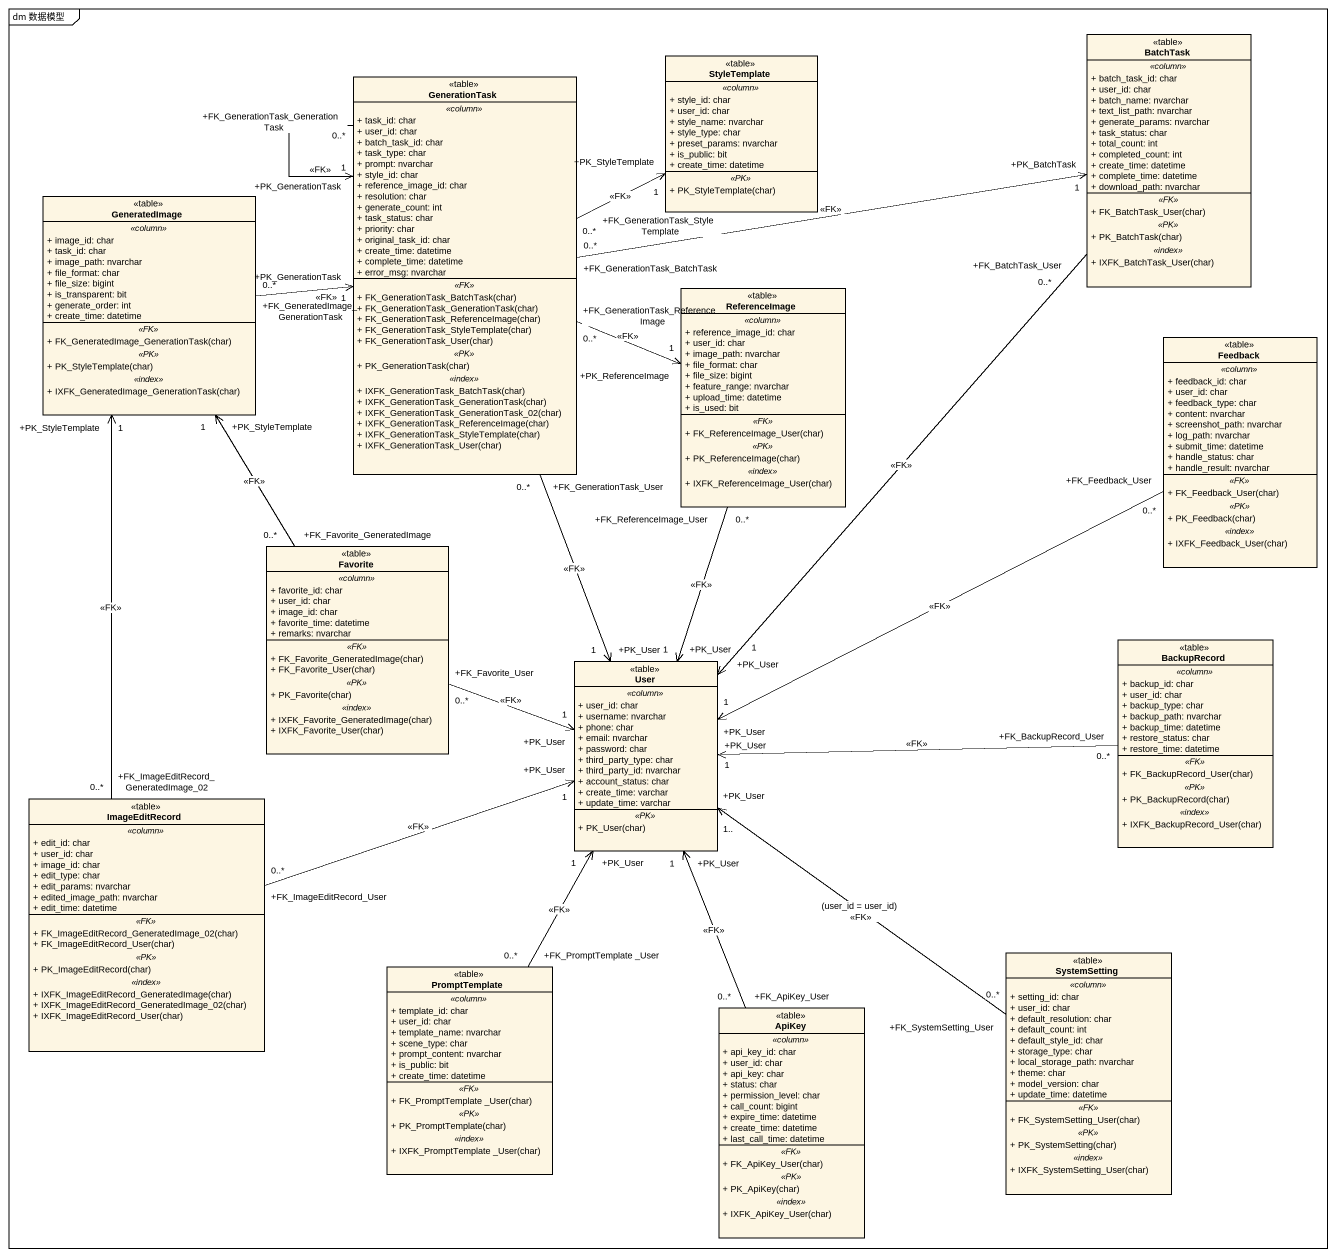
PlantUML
@startuml
mainframe dm 数据模型
hide circle
hide empty members
skinparam classAttributeIconSize 0
class BatchTask <<table>> {
  .. <<column>> ..
  + batch_task_id: char
  + user_id: char
  + batch_name: nvarchar
  + text_list_path: nvarchar
  + generate_params: nvarchar
  + task_status: char
  + total_count: int
  + completed_count: int
  + create_time: datetime
  + complete_time: datetime
  + download_path: nvarchar
  .. <<FK>> ..
  + FK_BatchTask_User(char)
  .. <<PK>> ..
  + PK_BatchTask(char)
  .. <<index>> ..
  + IXFK_BatchTask_User(char)
}
class GenerationTask <<table>> {
  .. <<column>> ..
  + task_id: char
  + user_id: char
  + batch_task_id: char
  + task_type: char
  + prompt: nvarchar
  + style_id: char
  + reference_image_id: char
  + resolution: char
  + generate_count: int
  + task_status: char
  + priority: char
  + original_task_id: char
  + create_time: datetime
  + complete_time: datetime
  + error_msg: nvarchar
  .. <<FK>> ..
  + FK_GenerationTask_BatchTask(char)
  + FK_GenerationTask_GenerationTask(char)
  + FK_GenerationTask_ReferenceImage(char)
  + FK_GenerationTask_StyleTemplate(char)
  + FK_GenerationTask_User(char)
  .. <<PK>> ..
  + PK_GenerationTask(char)
  .. <<index>> ..
  + IXFK_GenerationTask_BatchTask(char)
  + IXFK_GenerationTask_GenerationTask(char)
  + IXFK_GenerationTask_GenerationTask_02(char)
  + IXFK_GenerationTask_ReferenceImage(char)
  + IXFK_GenerationTask_StyleTemplate(char)
  + IXFK_GenerationTask_User(char)
}
class StyleTemplate <<table>> {
  .. <<column>> ..
  + style_id: char
  + user_id: char
  + style_name: nvarchar
  + style_type: char
  + preset_params: nvarchar
  + is_public: bit
  + create_time: datetime
  .. <<PK>> ..
  + PK_StyleTemplate(char)
}
class GeneratedImage <<table>> {
  .. <<column>> ..
  + image_id: char
  + task_id: char
  + image_path: nvarchar
  + file_format: char
  + file_size: bigint
  + is_transparent: bit
  + generate_order: int
  + create_time: datetime
  .. <<FK>> ..
  + FK_GeneratedImage_GenerationTask(char)
  .. <<PK>> ..
  + PK_StyleTemplate(char)
  .. <<index>> ..
  + IXFK_GeneratedImage_GenerationTask(char)
}
class ReferenceImage <<table>> {
  .. <<column>> ..
  + reference_image_id: char
  + user_id: char
  + image_path: nvarchar
  + file_format: char
  + file_size: bigint
  + feature_range: nvarchar
  + upload_time: datetime
  + is_used: bit
  .. <<FK>> ..
  + FK_ReferenceImage_User(char)
  .. <<PK>> ..
  + PK_ReferenceImage(char)
  .. <<index>> ..
  + IXFK_ReferenceImage_User(char)
}
class Feedback <<table>> {
  .. <<column>> ..
  + feedback_id: char
  + user_id: char
  + feedback_type: char
  + content: nvarchar
  + screenshot_path: nvarchar
  + log_path: nvarchar
  + submit_time: datetime
  + handle_status: char
  + handle_result: nvarchar
  .. <<FK>> ..
  + FK_Feedback_User(char)
  .. <<PK>> ..
  + PK_Feedback(char)
  .. <<index>> ..
  + IXFK_Feedback_User(char)
}
class Favorite <<table>> {
  .. <<column>> ..
  + favorite_id: char
  + user_id: char
  + image_id: char
  + favorite_time: datetime
  + remarks: nvarchar
  .. <<FK>> ..
  + FK_Favorite_GeneratedImage(char)
  + FK_Favorite_User(char)
  .. <<PK>> ..
  + PK_Favorite(char)
  .. <<index>> ..
  + IXFK_Favorite_GeneratedImage(char)
  + IXFK_Favorite_User(char)
}
class User <<table>> {
  .. <<column>> ..
  + user_id: char
  + username: nvarchar
  + phone: char
  + email: nvarchar
  + password: char
  + third_party_type: char
  + third_party_id: nvarchar
  + account_status: char
  + create_time: varchar
  + update_time: varchar
  .. <<PK>> ..
  + PK_User(char)
}
class BackupRecord <<table>> {
  .. <<column>> ..
  + backup_id: char
  + user_id: char
  + backup_type: char
  + backup_path: nvarchar
  + backup_time: datetime
  + restore_status: char
  + restore_time: datetime
  .. <<FK>> ..
  + FK_BackupRecord_User(char)
  .. <<PK>> ..
  + PK_BackupRecord(char)
  .. <<index>> ..
  + IXFK_BackupRecord_User(char)
}
class ImageEditRecord <<table>> {
  .. <<column>> ..
  + edit_id: char
  + user_id: char
  + image_id: char
  + edit_type: char
  + edit_params: nvarchar
  + edited_image_path: nvarchar
  + edit_time: datetime
  .. <<FK>> ..
  + FK_ImageEditRecord_GeneratedImage_02(char)
  + FK_ImageEditRecord_User(char)
  .. <<PK>> ..
  + PK_ImageEditRecord(char)
  .. <<index>> ..
  + IXFK_ImageEditRecord_GeneratedImage(char)
  + IXFK_ImageEditRecord_GeneratedImage_02(char)
  + IXFK_ImageEditRecord_User(char)
}
class PromptTemplate <<table>> {
  .. <<column>> ..
  + template_id: char
  + user_id: char
  + template_name: nvarchar
  + scene_type: char
  + prompt_content: nvarchar
  + is_public: bit
  + create_time: datetime
  .. <<FK>> ..
  + FK_PromptTemplate _User(char)
  .. <<PK>> ..
  + PK_PromptTemplate(char)
  .. <<index>> ..
  + IXFK_PromptTemplate _User(char)
}
class SystemSetting <<table>> {
  .. <<column>> ..
  + setting_id: char
  + user_id: char
  + default_resolution: char
  + default_count: int
  + default_style_id: char
  + storage_type: char
  + local_storage_path: nvarchar
  + theme: char
  + model_version: char
  + update_time: datetime
  .. <<FK>> ..
  + FK_SystemSetting_User(char)
  .. <<PK>> ..
  + PK_SystemSetting(char)
  .. <<index>> ..
  + IXFK_SystemSetting_User(char)
}
class ApiKey <<table>> {
  .. <<column>> ..
  + api_key_id: char
  + user_id: char
  + api_key: char
  + status: char
  + permission_level: char
  + call_count: bigint
  + expire_time: datetime
  + create_time: datetime
  + last_call_time: datetime
  .. <<FK>> ..
  + FK_ApiKey_User(char)
  .. <<PK>> ..
  + PK_ApiKey(char)
  .. <<index>> ..
  + IXFK_ApiKey_User(char)
}
BatchTask "+FK_BatchTask_User\n0..*" --> "+PK_User\n1" User : <<FK>>
GenerationTask "+FK_GenerationTask_BatchTask\n0..*" -right-> "+PK_BatchTask\n1" BatchTask : <<FK>>
GenerationTask "+FK_GenerationTask_GenerationTask\n0..*" --> "+PK_GenerationTask\n1" GenerationTask : <<FK>>
GenerationTask "+FK_GenerationTask_StyleTemplate\n0..*" -right-> "+PK_StyleTemplate\n1" StyleTemplate : <<FK>>
GenerationTask "+FK_GenerationTask_ReferenceImage\n0..*" -right-> "+PK_ReferenceImage\n1" ReferenceImage : <<FK>>
GenerationTask "+FK_GenerationTask_User\n0..*" --> "+PK_User\n1" User : <<FK>>
GeneratedImage "+FK_GeneratedImage_GenerationTask\n0..*" -right-> "+PK_GenerationTask\n1" GenerationTask : <<FK>>
ReferenceImage "+FK_ReferenceImage_User\n0..*" --> "+PK_User\n1" User : <<FK>>
Feedback "+FK_Feedback_User\n0..*" -left-> "+PK_User\n1" User : <<FK>>
Favorite "+FK_Favorite_GeneratedImage\n0..*" -up-> "+PK_StyleTemplate\n1" GeneratedImage : <<FK>>
Favorite "+FK_Favorite_User\n0..*" -right-> "+PK_User\n1" User : <<FK>>
BackupRecord "+FK_BackupRecord_User\n0..*" -left-> "+PK_User\n1" User : <<FK>>
ImageEditRecord "+FK_ImageEditRecord_GeneratedImage_02\n0..*" -up-> "+PK_StyleTemplate\n1" GeneratedImage : <<FK>>
ImageEditRecord "+FK_ImageEditRecord_User\n0..*" -right-> "+PK_User\n1" User : <<FK>>
PromptTemplate "+FK_PromptTemplate _User\n0..*" -up-> "+PK_User\n1" User : <<FK>>
SystemSetting "+FK_SystemSetting_User\n0..*" -up-> "+PK_User\n1.." User : (user_id = user_id)\n<<FK>>
ApiKey "+FK_ApiKey_User\n0..*" -up-> "+PK_User\n1" User : <<FK>>
@enduml
